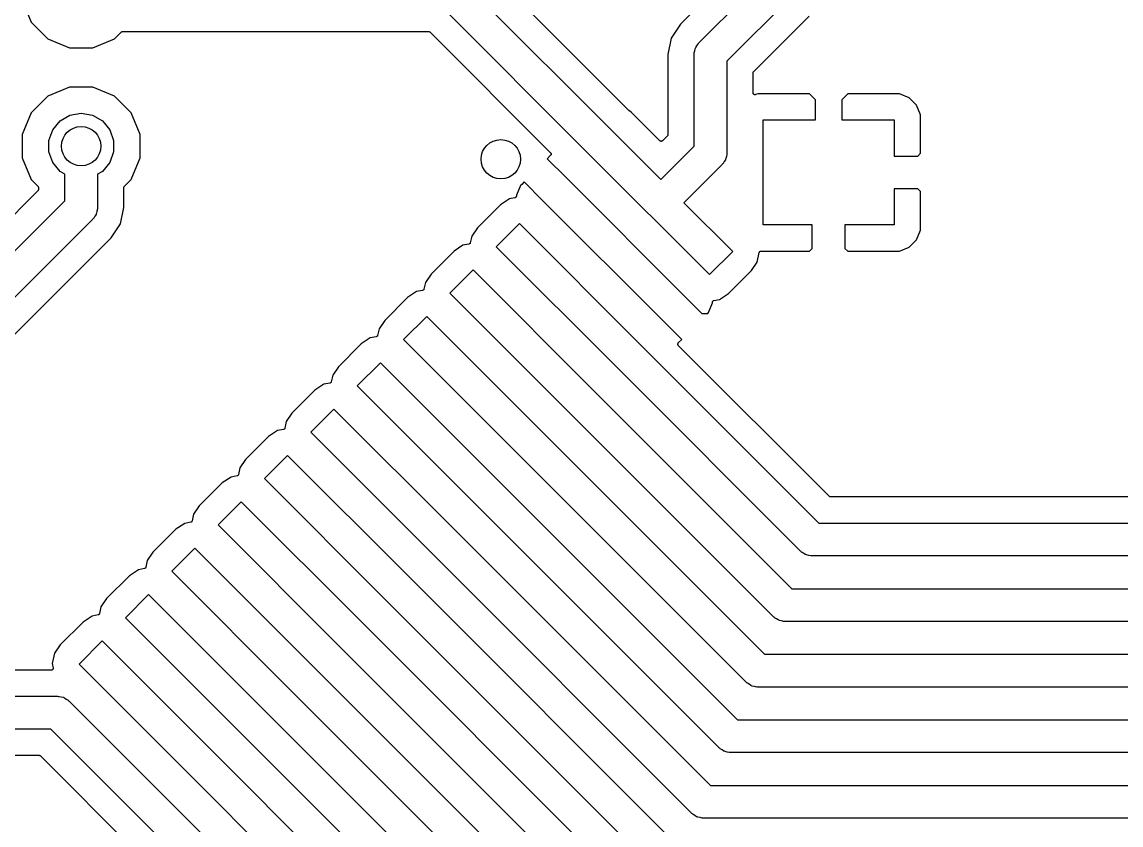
# Model space of a CAD drawing. Extents: x 0.3 to 75.7, y -92.7 to -2.
# Drawn here: x 24.15 to 32.53, y -77.38 to -71.25 of the extents above; entities that cross this region are included whole.
import ezdxf

# ---------------------------------------------------------------- set-up
doc = ezdxf.new("R2010")
doc.units = 0
doc.header["$MEASUREMENT"] = 0
doc.layers.add('BLACK', color=7, linetype='CONTINUOUS')

msp = doc.modelspace()

# ---------------------------------------------------------------- linework, layer by layer
at = {"layer": 'Black'}
for p, q in [((28.775, -71.9263), (27.6198, -70.7711)), ((29.592, -70.8484), (29.1711, -71.2693)), ((27.4775, -70.9116), (28.6492, -72.0834)), ((29.3116, -71.4116), (29.8, -70.9232)), ((30.0768, -71), (29.525, -71.5518)), ((24.1499, -71.0891), (24.2183, -71.2546)), ((28.4725, -72.2601), (27.3373, -71.125)), ((29.7288, -71.6308), (30.1516, -71.208)), ((24.2183, -71.2546), (24.3448, -71.3813)), ((24.9084, -71.328), (24.9099, -71.3272)), ((24.9099, -71.3272), (24.9113, -71.3262)), ((24.9113, -71.3262), (24.9118, -71.3261)), ((24.9118, -71.3261), (24.9123, -71.3258)), ((24.9123, -71.3258), (24.914, -71.3255)), ((24.914, -71.3255), (24.9156, -71.325)), ((24.9156, -71.325), (24.9162, -71.3251)), ((24.9162, -71.3251), (24.9168, -71.325)), ((24.9168, -71.325), (27.2491, -71.325)), ((27.2491, -71.325), (27.2496, -71.3251)), ((27.2496, -71.3251), (27.2502, -71.325)), ((27.2502, -71.325), (27.2519, -71.3255)), ((27.2519, -71.3255), (27.2535, -71.3258)), ((27.2535, -71.3258), (27.254, -71.3261)), ((27.254, -71.3261), (27.2546, -71.3262)), ((27.2546, -71.3262), (27.256, -71.3272)), ((27.256, -71.3272), (27.2574, -71.328)), ((29.1711, -71.2693), (29.1, -71.3757)), ((24.3448, -71.3813), (24.5101, -71.4499)), ((24.6891, -71.4501), (24.8546, -71.3817)), ((24.8546, -71.3817), (24.9076, -71.3288)), ((24.9076, -71.3288), (24.908, -71.3285)), ((24.908, -71.3285), (24.9084, -71.328)), ((27.2574, -71.328), (27.2578, -71.3285)), ((27.2578, -71.3285), (27.2583, -71.3288)), ((27.2583, -71.3288), (28.1804, -72.2509)), ((29.1, -71.3757), (29.075, -71.5013)), ((24.5101, -71.4499), (24.6891, -71.4501)), ((29.275, -71.5), (29.276, -71.4946)), ((29.2755, -71.4891), (29.2797, -71.4733)), ((29.276, -71.4946), (29.2755, -71.4891)), ((29.2797, -71.4733), (29.2825, -71.4572)), ((29.2825, -71.4572), (29.2853, -71.4525)), ((29.2853, -71.4525), (29.2867, -71.4472)), ((29.2867, -71.4472), (29.2961, -71.4338)), ((29.2961, -71.4338), (29.3042, -71.4197)), ((29.3042, -71.4197), (29.3085, -71.4161)), ((29.3085, -71.4161), (29.3116, -71.4116)), ((29.075, -71.5013), (29.075, -72.1118)), ((29.275, -72.2001), (29.275, -71.5)), ((29.525, -71.5518), (29.525, -72.2518)), ((29.725, -71.6389), (29.7255, -71.6372)), ((29.7251, -71.6394), (29.725, -71.6389)), ((29.725, -71.64), (29.7251, -71.6394)), ((29.725, -71.7951), (29.725, -71.64)), ((29.7255, -71.6372), (29.7258, -71.6356)), ((29.7258, -71.6356), (29.7261, -71.6351)), ((29.7261, -71.6351), (29.7262, -71.6345)), ((29.7262, -71.6345), (29.7272, -71.6331)), ((29.7272, -71.6331), (29.728, -71.6316)), ((29.728, -71.6316), (29.7285, -71.6313)), ((29.7285, -71.6313), (29.7288, -71.6308)), ((24.3454, -71.8183), (24.2187, -71.9448)), ((24.5109, -71.7499), (24.3454, -71.8183)), ((24.6899, -71.7501), (24.5109, -71.7499)), ((24.8552, -71.8187), (24.6899, -71.7501)), ((24.9817, -71.9454), (24.8552, -71.8187)), ((29.7252, -71.7965), (29.725, -71.7951)), ((29.7253, -71.7979), (29.7252, -71.7965)), ((29.7256, -71.7987), (29.7253, -71.7979)), ((29.7258, -71.7996), (29.7256, -71.7987)), ((29.7265, -71.8008), (29.7258, -71.7996)), ((29.727, -71.8021), (29.7265, -71.8008)), ((29.7276, -71.8027), (29.727, -71.8021)), ((29.728, -71.8035), (29.7276, -71.8027)), ((29.7291, -71.8044), (29.728, -71.8035)), ((29.7301, -71.8054), (29.7291, -71.8044)), ((29.7308, -71.8058), (29.7301, -71.8054)), ((29.7315, -71.8064), (29.7308, -71.8058)), ((29.7328, -71.8069), (29.7315, -71.8064)), ((29.7341, -71.8075), (29.7328, -71.8069)), ((29.7349, -71.8076), (29.7341, -71.8075)), ((29.7357, -71.8079), (29.7349, -71.8076)), ((29.7372, -71.8079), (29.7357, -71.8079)), ((29.7386, -71.8081), (29.7372, -71.8079)), ((29.7394, -71.8079), (29.7386, -71.8081)), ((29.7403, -71.8079), (29.7394, -71.8079)), ((29.7416, -71.8074), (29.7403, -71.8079)), ((29.743, -71.8071), (29.7416, -71.8074)), ((29.7602, -71.8), (29.743, -71.8071)), ((30.1544, -71.8), (29.7602, -71.8)), ((30.2, -71.8456), (30.1544, -71.8)), ((30.4456, -71.8), (30.4, -71.8456)), ((30.8398, -71.8), (30.4456, -71.8)), ((30.9133, -71.8304), (30.8398, -71.8)), ((30.2, -72), (30.2, -71.8456)), ((30.4, -71.8456), (30.4, -72)), ((30.9696, -71.8867), (30.9133, -71.8304)), ((31, -71.9602), (30.9696, -71.8867)), ((24.2187, -71.9448), (24.1501, -72.1101)), ((24.4387, -72.0078), (24.5142, -71.9642)), ((24.5142, -71.9642), (24.6, -71.949)), ((24.6, -71.949), (24.6858, -71.9642)), ((24.6858, -71.9642), (24.7613, -72.0078)), ((25.0501, -72.1109), (24.9817, -71.9454)), ((28.776, -71.927), (28.775, -71.9263)), ((28.7768, -71.9278), (28.776, -71.927)), ((28.7945, -71.9399), (28.7768, -71.9278)), ((29.0142, -72.1596), (28.7945, -71.9399)), ((31, -72.2544), (31, -71.9602)), ((24.3529, -72.1564), (24.3827, -72.0745)), ((24.3827, -72.0745), (24.4387, -72.0078)), ((24.7613, -72.0078), (24.8173, -72.0745)), ((24.8173, -72.0745), (24.8471, -72.1564)), ((29.8, -72.8), (29.8, -72)), ((29.8, -72), (30.2, -72)), ((30.4, -72), (30.8, -72)), ((30.8, -72), (30.8, -72.275)), ((24.1501, -72.1101), (24.1499, -72.2891)), ((24.3529, -72.2436), (24.3529, -72.1564)), ((24.8471, -72.1564), (24.8471, -72.2436)), ((25.0499, -72.2899), (25.0501, -72.1109)), ((28.6492, -72.0834), (28.6492, -72.0834)), ((28.6492, -72.0834), (29.0205, -72.4546)), ((29.0151, -72.1603), (29.0142, -72.1596)), ((29.016, -72.1611), (29.0151, -72.1603)), ((29.017, -72.1615), (29.016, -72.1611)), ((29.0179, -72.1622), (29.017, -72.1615)), ((29.019, -72.1625), (29.0179, -72.1622)), ((29.02, -72.163), (29.019, -72.1625)), ((29.0212, -72.1631), (29.02, -72.163)), ((29.0223, -72.1634), (29.0212, -72.1631)), ((29.0234, -72.1633), (29.0223, -72.1634)), ((29.0245, -72.1634), (29.0234, -72.1633)), ((29.0256, -72.1631), (29.0245, -72.1634)), ((29.0268, -72.163), (29.0256, -72.1631)), ((29.0278, -72.1625), (29.0268, -72.163)), ((29.0289, -72.1622), (29.0278, -72.1625)), ((29.0298, -72.1615), (29.0289, -72.1622)), ((29.0309, -72.1611), (29.0298, -72.1615)), ((29.0317, -72.1603), (29.0309, -72.1611)), ((29.0326, -72.1596), (29.0317, -72.1603)), ((29.0712, -72.121), (29.0326, -72.1596)), ((29.0715, -72.1205), (29.0712, -72.121)), ((29.072, -72.1202), (29.0715, -72.1205)), ((29.0728, -72.1187), (29.072, -72.1202)), ((29.0738, -72.1173), (29.0728, -72.1187)), ((29.0739, -72.1168), (29.0738, -72.1173)), ((29.0742, -72.1163), (29.0739, -72.1168)), ((29.0745, -72.1146), (29.0742, -72.1163)), ((29.075, -72.113), (29.0745, -72.1146)), ((29.075, -72.1118), (29.0749, -72.1124)), ((29.0749, -72.1124), (29.075, -72.113)), ((24.3827, -72.3255), (24.3529, -72.2436)), ((24.8471, -72.2436), (24.8173, -72.3255)), ((29.0205, -72.4546), (29.275, -72.2001)), ((24.1499, -72.2891), (24.2183, -72.4546)), ((24.4387, -72.3922), (24.3827, -72.3255)), ((24.8173, -72.3255), (24.7613, -72.3922)), ((24.9813, -72.4552), (25.0499, -72.2899)), ((28.1804, -72.2693), (28.1543, -72.2955)), ((28.1543, -72.2955), (28.2957, -72.4369)), ((28.1804, -72.2509), (28.1811, -72.2519)), ((28.1811, -72.2684), (28.1804, -72.2693)), ((28.1811, -72.2519), (28.1819, -72.2527)), ((28.1819, -72.2676), (28.1811, -72.2684)), ((28.1819, -72.2527), (28.1824, -72.2537)), ((28.1824, -72.2666), (28.1819, -72.2676)), ((28.1824, -72.2537), (28.183, -72.2546)), ((28.183, -72.2656), (28.1824, -72.2666)), ((28.183, -72.2546), (28.1833, -72.2557)), ((28.1833, -72.2645), (28.183, -72.2656)), ((28.1833, -72.2557), (28.1838, -72.2568)), ((28.1838, -72.2635), (28.1833, -72.2645)), ((28.1838, -72.2568), (28.1839, -72.2579)), ((28.1839, -72.2624), (28.1838, -72.2635)), ((28.1839, -72.2579), (28.1842, -72.259)), ((28.1842, -72.2613), (28.1839, -72.2624)), ((28.1842, -72.259), (28.1841, -72.2601)), ((28.1841, -72.2601), (28.1842, -72.2613)), ((29.3917, -73.1794), (28.4724, -72.2601)), ((28.4724, -72.2601), (28.4725, -72.2601)), ((29.4958, -72.3322), (29.4915, -72.3357)), ((29.5039, -72.318), (29.4958, -72.3322)), ((29.5133, -72.3047), (29.5039, -72.318)), ((29.5147, -72.2993), (29.5133, -72.3047)), ((29.5175, -72.2946), (29.5147, -72.2993)), ((29.5203, -72.2785), (29.5175, -72.2946)), ((29.5245, -72.2627), (29.5203, -72.2785)), ((29.525, -72.2518), (29.524, -72.2572)), ((29.524, -72.2572), (29.5245, -72.2627)), ((30.8, -72.275), (30.9794, -72.275)), ((30.9794, -72.275), (31, -72.2544)), ((24.475, -72.4132), (24.4387, -72.3922)), ((24.475, -72.616), (24.475, -72.4132)), ((24.7613, -72.3922), (24.725, -72.4132)), ((24.725, -72.4132), (24.725, -72.6678)), ((29.4884, -72.3402), (29.1972, -72.6314)), ((29.4915, -72.3357), (29.4884, -72.3402)), ((24.2183, -72.4546), (24.2712, -72.5076)), ((24.9288, -72.5076), (24.9813, -72.4552)), ((27.9493, -72.5004), (27.9189, -72.5739)), ((27.9523, -72.4974), (27.9493, -72.5004)), ((27.9613, -72.4922), (27.9523, -72.4974)), ((27.9778, -72.4726), (27.9613, -72.4922)), ((28.1189, -72.6137), (27.9778, -72.4726)), ((28.2957, -72.4369), (29.2149, -73.3562)), ((24.2712, -72.537), (22.1884, -74.6198)), ((24.2712, -72.5076), (24.2715, -72.508)), ((24.2715, -72.5365), (24.2712, -72.537)), ((24.2715, -72.508), (24.272, -72.5084)), ((24.272, -72.5361), (24.2715, -72.5365)), ((24.272, -72.5084), (24.2728, -72.5099)), ((24.2728, -72.5346), (24.272, -72.5361)), ((24.2728, -72.5099), (24.2738, -72.5113)), ((24.2738, -72.5333), (24.2728, -72.5346)), ((24.2738, -72.5113), (24.2739, -72.5118)), ((24.2739, -72.5327), (24.2738, -72.5333)), ((24.2739, -72.5118), (24.2742, -72.5123)), ((24.2742, -72.5322), (24.2739, -72.5327)), ((24.2742, -72.5123), (24.2745, -72.514)), ((24.2745, -72.5305), (24.2742, -72.5322)), ((24.2745, -72.514), (24.275, -72.5156)), ((24.275, -72.5289), (24.2745, -72.5305)), ((24.275, -72.5156), (24.2749, -72.5162)), ((24.2749, -72.5162), (24.275, -72.5168)), ((24.275, -72.5278), (24.2749, -72.5283)), ((24.2749, -72.5283), (24.275, -72.5289)), ((24.275, -72.5168), (24.275, -72.5278)), ((24.925, -72.5157), (24.9255, -72.514)), ((24.9251, -72.5162), (24.925, -72.5157)), ((24.925, -72.5168), (24.9251, -72.5162)), ((24.925, -72.6665), (24.925, -72.5168)), ((24.9255, -72.514), (24.9258, -72.5124)), ((24.9258, -72.5124), (24.9261, -72.5119)), ((24.9261, -72.5119), (24.9262, -72.5113)), ((24.9262, -72.5113), (24.9272, -72.5099)), ((24.9272, -72.5099), (24.928, -72.5084)), ((24.928, -72.5084), (24.9285, -72.5081)), ((24.9285, -72.5081), (24.9288, -72.5076)), ((27.9185, -72.5829), (27.9182, -72.585)), ((27.9189, -72.5807), (27.9185, -72.5829)), ((27.9189, -72.5739), (27.9189, -72.5807)), ((30.8, -72.525), (30.8, -72.8)), ((30.9794, -72.525), (30.8, -72.525)), ((31, -72.5456), (30.9794, -72.525)), ((31, -72.8398), (31, -72.5456)), ((22.1792, -74.9118), (24.475, -72.616)), ((24.725, -72.6678), (24.724, -72.6732)), ((24.9, -72.792), (24.925, -72.6665)), ((27.7968, -72.647), (27.6218, -72.822)), ((27.8654, -72.6015), (27.7968, -72.647)), ((27.9083, -72.5935), (27.8654, -72.6015)), ((27.9103, -72.5927), (27.9083, -72.5935)), ((27.9124, -72.592), (27.9103, -72.5927)), ((27.9125, -72.5919), (27.9124, -72.592)), ((27.9142, -72.5905), (27.9125, -72.5919)), ((27.9125, -72.5919), (27.9125, -72.5919)), ((27.9159, -72.5891), (27.9142, -72.5905)), ((27.916, -72.5889), (27.9159, -72.589)), ((27.9159, -72.589), (27.9159, -72.5891)), ((27.917, -72.5871), (27.916, -72.5889)), ((27.9181, -72.5851), (27.917, -72.5871)), ((27.9182, -72.585), (27.9181, -72.5851)), ((27.9181, -72.5851), (27.9181, -72.5851)), ((29.0381, -73.5329), (28.1189, -72.6137)), ((29.1972, -72.6314), (29.5685, -73.0026)), ((24.6915, -72.7517), (24.6884, -72.7562)), ((24.6958, -72.7481), (24.6915, -72.7517)), ((24.7039, -72.734), (24.6958, -72.7481)), ((24.7133, -72.7206), (24.7039, -72.734)), ((24.7147, -72.7153), (24.7133, -72.7206)), ((24.7175, -72.7105), (24.7147, -72.7153)), ((24.7203, -72.6944), (24.7175, -72.7105)), ((24.7245, -72.6787), (24.7203, -72.6944)), ((24.724, -72.6732), (24.7245, -72.6787)), ((24.6884, -72.7562), (22.356, -75.0886)), ((24.8289, -72.8985), (24.9, -72.792)), ((27.6218, -72.822), (27.5786, -72.8852)), ((27.7653, -72.9672), (27.9421, -72.7905)), ((27.9421, -72.7905), (28.8614, -73.7097)), ((30.175, -72.8), (29.8, -72.8)), ((30.175, -72.9794), (30.175, -72.8)), ((30.8, -72.8), (30.425, -72.8)), ((30.425, -72.8), (30.425, -72.9794)), ((22.646, -75.0813), (24.8289, -72.8985)), ((27.5786, -72.8852), (27.5675, -72.9365)), ((30.9133, -72.9696), (30.9696, -72.9133)), ((30.9696, -72.9133), (31, -72.8398)), ((27.4433, -73.0006), (27.2683, -73.1756)), ((27.5118, -72.9551), (27.4433, -73.0006)), ((27.5572, -72.9466), (27.5118, -72.9551)), ((27.558, -72.9463), (27.5572, -72.9466)), ((27.5588, -72.9462), (27.558, -72.9463)), ((27.5601, -72.9455), (27.5588, -72.9462)), ((27.5614, -72.945), (27.5601, -72.9455)), ((27.562, -72.9444), (27.5614, -72.945)), ((27.5628, -72.9441), (27.562, -72.9444)), ((27.5637, -72.943), (27.5628, -72.9441)), ((27.5649, -72.942), (27.5637, -72.943)), ((27.5653, -72.9413), (27.5649, -72.942)), ((27.5658, -72.9407), (27.5653, -72.9413)), ((27.5663, -72.9394), (27.5658, -72.9407)), ((27.5671, -72.9381), (27.5663, -72.9394)), ((27.5672, -72.9373), (27.5671, -72.9381)), ((27.5675, -72.9365), (27.5672, -72.9373)), ((28.6846, -73.8865), (27.7653, -72.9672)), ((29.5685, -73.0026), (29.3917, -73.1794)), ((29.7744, -73.0046), (29.7757, -73.003)), ((29.7757, -73.003), (29.7759, -73.0029)), ((29.7759, -73.0029), (29.7761, -73.0027)), ((29.7761, -73.0027), (29.7778, -73.0018)), ((29.7778, -73.0018), (29.7796, -73.0008)), ((29.7796, -73.0008), (29.7798, -73.0007)), ((29.7798, -73.0007), (29.78, -73.0006)), ((29.78, -73.0006), (29.782, -73.0003)), ((29.782, -73.0003), (29.784, -73)), ((29.784, -73), (30.1544, -73)), ((30.1544, -73), (30.175, -72.9794)), ((30.425, -72.9794), (30.4456, -73)), ((30.4456, -73), (30.8398, -73)), ((30.8398, -73), (30.9133, -72.9696)), ((29.712, -73.1478), (29.7552, -73.0846)), ((29.7552, -73.0846), (29.7713, -73.0102)), ((29.7713, -73.0102), (29.7721, -73.0084)), ((29.7721, -73.0084), (29.7728, -73.0065)), ((29.7728, -73.0065), (29.7729, -73.0063)), ((29.7729, -73.0063), (29.773, -73.0061)), ((29.773, -73.0061), (29.7744, -73.0046)), ((27.4118, -73.3208), (27.5886, -73.144)), ((27.5886, -73.144), (28.5078, -74.0633)), ((29.537, -73.3228), (29.712, -73.1478)), ((27.2251, -73.2388), (27.214, -73.2901)), ((27.2683, -73.1756), (27.2251, -73.2388)), ((27.1583, -73.3087), (27.0897, -73.3541)), ((27.2036, -73.3001), (27.1583, -73.3087)), ((27.2044, -73.2998), (27.2036, -73.3001)), ((27.2052, -73.2997), (27.2044, -73.2998)), ((27.2065, -73.299), (27.2052, -73.2997)), ((27.2079, -73.2985), (27.2065, -73.299)), ((27.2085, -73.298), (27.2079, -73.2985)), ((27.2092, -73.2976), (27.2085, -73.298)), ((27.2102, -73.2965), (27.2092, -73.2976)), ((27.2113, -73.2956), (27.2102, -73.2965)), ((27.2117, -73.2949), (27.2113, -73.2956)), ((27.2122, -73.2943), (27.2117, -73.2949)), ((27.2128, -73.2929), (27.2122, -73.2943)), ((27.2135, -73.2916), (27.2128, -73.2929)), ((27.2136, -73.2909), (27.2135, -73.2916)), ((27.214, -73.2901), (27.2136, -73.2909)), ((28.331, -74.24), (27.4118, -73.3208)), ((29.4684, -73.3683), (29.537, -73.3228)), ((27.0897, -73.3541), (26.9147, -73.5291)), ((29.2149, -73.3562), (29.2149, -73.3562)), ((29.2149, -73.3562), (29.3338, -73.475)), ((29.3845, -73.4694), (29.4149, -73.3959)), ((29.4149, -73.3892), (29.4153, -73.387)), ((29.4149, -73.3959), (29.4149, -73.3892)), ((29.4153, -73.387), (29.4156, -73.3848)), ((29.4156, -73.3848), (29.4157, -73.3848)), ((29.4157, -73.3847), (29.4168, -73.3828)), ((29.4157, -73.3848), (29.4157, -73.3847)), ((29.4168, -73.3828), (29.4179, -73.3809)), ((29.4179, -73.3809), (29.418, -73.3808)), ((29.4179, -73.3809), (29.4179, -73.3809)), ((29.418, -73.3808), (29.4196, -73.3794)), ((29.4196, -73.3794), (29.4213, -73.378)), ((29.4213, -73.378), (29.4214, -73.3779)), ((29.4214, -73.3779), (29.4235, -73.3771)), ((29.4214, -73.3779), (29.4214, -73.3779)), ((29.4235, -73.3771), (29.4255, -73.3764)), ((29.4255, -73.3764), (29.4684, -73.3683)), ((27.0582, -73.6744), (27.235, -73.4976)), ((27.235, -73.4976), (28.1543, -74.4168)), ((29.3338, -73.475), (29.3789, -73.475)), ((29.3789, -73.475), (29.3845, -73.4694)), ((26.9147, -73.5291), (26.8715, -73.5923)), ((29.1796, -73.6744), (29.0381, -73.5329)), ((29.0381, -73.5329), (29.0381, -73.5329)), ((26.8047, -73.6622), (26.7362, -73.7077)), ((26.8501, -73.6537), (26.8047, -73.6622)), ((26.8509, -73.6534), (26.8501, -73.6537)), ((26.8517, -73.6533), (26.8509, -73.6534)), ((26.8529, -73.6526), (26.8517, -73.6533)), ((26.8543, -73.6521), (26.8529, -73.6526)), ((26.8549, -73.6516), (26.8543, -73.6521)), ((26.8557, -73.6512), (26.8549, -73.6516)), ((26.8566, -73.6501), (26.8557, -73.6512)), ((26.8577, -73.6491), (26.8566, -73.6501)), ((26.8581, -73.6484), (26.8577, -73.6491)), ((26.8587, -73.6478), (26.8581, -73.6484)), ((26.8592, -73.6465), (26.8587, -73.6478)), ((26.86, -73.6452), (26.8592, -73.6465)), ((26.8601, -73.6444), (26.86, -73.6452)), ((26.8604, -73.6437), (26.8601, -73.6444)), ((26.8715, -73.5923), (26.8604, -73.6437)), ((26.7362, -73.7077), (26.5612, -73.8827)), ((27.9775, -74.5936), (27.0582, -73.6744)), ((28.8614, -73.7097), (30.2266, -75.075)), ((29.1496, -73.7086), (29.1499, -73.7075)), ((29.1497, -73.7097), (29.1496, -73.7086)), ((29.1496, -73.7108), (29.1497, -73.7097)), ((29.1499, -73.7119), (29.1496, -73.7108)), ((29.1499, -73.7075), (29.15, -73.7063)), ((29.15, -73.7131), (29.1499, -73.7119)), ((29.15, -73.7063), (29.1505, -73.7053)), ((29.1505, -73.7141), (29.15, -73.7131)), ((29.1505, -73.7053), (29.1508, -73.7042)), ((29.1508, -73.7152), (29.1505, -73.7141)), ((29.1508, -73.7042), (29.1515, -73.7033)), ((29.1515, -73.7161), (29.1508, -73.7152)), ((29.1515, -73.7033), (29.1519, -73.7023)), ((29.1519, -73.7172), (29.1515, -73.7161)), ((29.1519, -73.7023), (29.1527, -73.7014)), ((29.1527, -73.718), (29.1519, -73.7172)), ((29.1527, -73.7014), (29.1534, -73.7005)), ((29.1534, -73.7189), (29.1527, -73.718)), ((29.1534, -73.7005), (29.1796, -73.6744)), ((30.3057, -74.8712), (29.1534, -73.7189)), ((26.5612, -73.8827), (26.518, -73.9459)), ((26.7047, -74.0279), (26.8815, -73.8511)), ((26.8815, -73.8511), (27.8007, -74.7704)), ((30.0865, -75.2884), (28.6846, -73.8865)), ((26.4965, -74.0072), (26.4512, -74.0158)), ((26.4973, -74.0069), (26.4965, -74.0072)), ((26.4981, -74.0068), (26.4973, -74.0069)), ((26.4994, -74.0061), (26.4981, -74.0068)), ((26.5008, -74.0056), (26.4994, -74.0061)), ((26.5014, -74.0051), (26.5008, -74.0056)), ((26.5021, -74.0047), (26.5014, -74.0051)), ((26.5031, -74.0036), (26.5021, -74.0047)), ((26.5042, -74.0027), (26.5031, -74.0036)), ((26.5046, -74.002), (26.5042, -74.0027)), ((26.5051, -74.0014), (26.5046, -74.002)), ((26.5057, -74), (26.5051, -74.0014)), ((26.5064, -73.9988), (26.5057, -74)), ((26.5065, -73.998), (26.5064, -73.9988)), ((26.5068, -73.9972), (26.5065, -73.998)), ((26.518, -73.9459), (26.5068, -73.9972)), ((26.3826, -74.0612), (26.2076, -74.2362)), ((26.4512, -74.0158), (26.3826, -74.0612)), ((27.6239, -74.9471), (26.7047, -74.0279)), ((28.5078, -74.0633), (28.5078, -74.0633)), ((28.5078, -74.0633), (30.0195, -75.575)), ((26.2076, -74.2362), (26.1644, -74.2995)), ((26.3511, -74.3815), (26.5279, -74.2047)), ((26.5279, -74.2047), (27.4471, -75.1239)), ((29.8794, -75.7884), (28.331, -74.24)), ((28.331, -74.24), (28.331, -74.24)), ((26.1644, -74.2995), (26.1533, -74.3508)), ((26.0291, -74.4148), (25.8541, -74.5898)), ((26.0976, -74.3693), (26.0291, -74.4148)), ((26.143, -74.3608), (26.0976, -74.3693)), ((26.1437, -74.3605), (26.143, -74.3608)), ((26.1446, -74.3604), (26.1437, -74.3605)), ((26.1458, -74.3597), (26.1446, -74.3604)), ((26.1472, -74.3592), (26.1458, -74.3597)), ((26.1478, -74.3587), (26.1472, -74.3592)), ((26.1485, -74.3583), (26.1478, -74.3587)), ((26.1495, -74.3572), (26.1485, -74.3583)), ((26.1506, -74.3562), (26.1495, -74.3572)), ((26.151, -74.3555), (26.1506, -74.3562)), ((26.1516, -74.3549), (26.151, -74.3555)), ((26.1521, -74.3536), (26.1516, -74.3549)), ((26.1529, -74.3523), (26.1521, -74.3536)), ((26.153, -74.3515), (26.1529, -74.3523)), ((26.1533, -74.3508), (26.153, -74.3515)), ((27.2704, -75.3007), (26.3511, -74.3815)), ((28.1543, -74.4168), (29.8124, -76.075)), ((25.8541, -74.5898), (25.8109, -74.653)), ((25.9976, -74.735), (26.1744, -74.5582)), ((26.1744, -74.5582), (27.0936, -75.4775)), ((29.6723, -76.2884), (27.9775, -74.5936)), ((25.8109, -74.653), (25.7997, -74.7043)), ((25.7441, -74.7229), (25.6755, -74.7683)), ((25.7894, -74.7143), (25.7441, -74.7229)), ((25.7902, -74.714), (25.7894, -74.7143)), ((25.791, -74.7139), (25.7902, -74.714)), ((25.7923, -74.7133), (25.791, -74.7139)), ((25.7937, -74.7127), (25.7923, -74.7133)), ((25.7943, -74.7122), (25.7937, -74.7127)), ((25.795, -74.7118), (25.7943, -74.7122)), ((25.796, -74.7108), (25.795, -74.7118)), ((25.7971, -74.7098), (25.796, -74.7108)), ((25.7975, -74.7091), (25.7971, -74.7098)), ((25.798, -74.7085), (25.7975, -74.7091)), ((25.7986, -74.7071), (25.798, -74.7085)), ((25.7993, -74.7059), (25.7986, -74.7071)), ((25.7994, -74.7051), (25.7993, -74.7059)), ((25.7997, -74.7043), (25.7994, -74.7051)), ((26.9168, -75.6543), (25.9976, -74.735)), ((25.6755, -74.7683), (25.5005, -74.9433)), ((27.8007, -74.7704), (29.6053, -76.575)), ((25.644, -75.0886), (25.8208, -74.9118)), ((25.8208, -74.9118), (26.74, -75.831)), ((30.3062, -74.8715), (30.3057, -74.8712)), ((30.3065, -74.872), (30.3062, -74.8715)), ((30.308, -74.8728), (30.3065, -74.872)), ((30.3094, -74.8738), (30.308, -74.8728)), ((30.3099, -74.8739), (30.3094, -74.8738)), ((30.3104, -74.8742), (30.3099, -74.8739)), ((30.3121, -74.8745), (30.3104, -74.8742)), ((30.3137, -74.875), (30.3121, -74.8745)), ((30.3143, -74.8749), (30.3137, -74.875)), ((30.3149, -74.875), (30.3143, -74.8749)), ((33.36, -74.875), (30.3149, -74.875)), ((25.4573, -75.0066), (25.4462, -75.0579)), ((25.5005, -74.9433), (25.4573, -75.0066)), ((29.4652, -76.7884), (27.6239, -74.9471)), ((25.3905, -75.0764), (25.322, -75.1219)), ((25.4359, -75.0679), (25.3905, -75.0764)), ((25.4366, -75.0676), (25.4359, -75.0679)), ((25.4374, -75.0675), (25.4366, -75.0676)), ((25.4387, -75.0668), (25.4374, -75.0675)), ((25.4401, -75.0663), (25.4387, -75.0668)), ((25.4407, -75.0658), (25.4401, -75.0663)), ((25.4414, -75.0654), (25.4407, -75.0658)), ((25.4424, -75.0643), (25.4414, -75.0654)), ((25.4435, -75.0634), (25.4424, -75.0643)), ((25.4439, -75.0626), (25.4435, -75.0634)), ((25.4445, -75.062), (25.4439, -75.0626)), ((25.445, -75.0607), (25.4445, -75.062)), ((25.4457, -75.0594), (25.445, -75.0607)), ((25.4459, -75.0586), (25.4457, -75.0594)), ((25.4462, -75.0579), (25.4459, -75.0586)), ((26.5633, -76.0078), (25.644, -75.0886)), ((30.2266, -75.075), (33.4482, -75.075)), ((25.322, -75.1219), (25.147, -75.2969)), ((27.4471, -75.1239), (29.3982, -77.075)), ((25.2905, -75.4421), (25.4672, -75.2653)), ((25.4672, -75.2653), (26.3865, -76.1846)), ((25.147, -75.2969), (25.1038, -75.3601)), ((29.2581, -77.2884), (27.2704, -75.3007)), ((30.091, -75.2915), (30.0865, -75.2884)), ((30.0945, -75.2958), (30.091, -75.2915)), ((30.1087, -75.3039), (30.0945, -75.2958)), ((30.122, -75.3133), (30.1087, -75.3039)), ((30.1274, -75.3147), (30.122, -75.3133)), ((30.1321, -75.3175), (30.1274, -75.3147)), ((30.1482, -75.3203), (30.1321, -75.3175)), ((30.164, -75.3245), (30.1482, -75.3203)), ((30.1695, -75.324), (30.164, -75.3245)), ((30.1749, -75.325), (30.1695, -75.324)), ((33.5, -75.325), (30.1749, -75.325)), ((25.037, -75.43), (24.9684, -75.4754)), ((25.0823, -75.4214), (25.037, -75.43)), ((25.0831, -75.4212), (25.0823, -75.4214)), ((25.0839, -75.421), (25.0831, -75.4212)), ((25.0852, -75.4204), (25.0839, -75.421)), ((25.0866, -75.4198), (25.0852, -75.4204)), ((25.0872, -75.4193), (25.0866, -75.4198)), ((25.0879, -75.4189), (25.0872, -75.4193)), ((25.0889, -75.4179), (25.0879, -75.4189)), ((25.09, -75.4169), (25.0889, -75.4179)), ((25.0904, -75.4162), (25.09, -75.4169)), ((25.0909, -75.4156), (25.0904, -75.4162)), ((25.0915, -75.4142), (25.0909, -75.4156)), ((25.0922, -75.413), (25.0915, -75.4142)), ((25.0923, -75.4122), (25.0922, -75.413)), ((25.0926, -75.4114), (25.0923, -75.4122)), ((25.1038, -75.3601), (25.0926, -75.4114)), ((24.9684, -75.4754), (24.7934, -75.6504)), ((26.2097, -76.3614), (25.2905, -75.4421)), ((27.0936, -75.4775), (27.0936, -75.4775)), ((27.0936, -75.4775), (32.3911, -80.775)), ((30.0195, -75.575), (33.6482, -75.575)), ((24.7934, -75.6504), (24.7502, -75.7137)), ((24.9369, -75.7957), (25.1137, -75.6189)), ((25.1137, -75.6189), (26.0329, -76.5381)), ((32.251, -80.9884), (26.9168, -75.6543)), ((26.9168, -75.6543), (26.9168, -75.6543)), ((24.7374, -75.7692), (24.7368, -75.7698)), ((24.7379, -75.7678), (24.7374, -75.7692)), ((24.7386, -75.7665), (24.7379, -75.7678)), ((24.7388, -75.7657), (24.7386, -75.7665)), ((24.7391, -75.765), (24.7388, -75.7657)), ((24.7502, -75.7137), (24.7391, -75.765)), ((24.6148, -75.829), (24.4399, -76.004)), ((24.6834, -75.7835), (24.6148, -75.829)), ((24.7288, -75.775), (24.6834, -75.7835)), ((24.7295, -75.7747), (24.7288, -75.775)), ((24.7303, -75.7746), (24.7295, -75.7747)), ((24.7316, -75.7739), (24.7303, -75.7746)), ((24.733, -75.7734), (24.7316, -75.7739)), ((24.7336, -75.7729), (24.733, -75.7734)), ((24.7343, -75.7725), (24.7336, -75.7729)), ((24.7353, -75.7714), (24.7343, -75.7725)), ((24.7364, -75.7705), (24.7353, -75.7714)), ((24.7368, -75.7698), (24.7364, -75.7705)), ((25.8562, -76.7149), (24.9369, -75.7957)), ((26.74, -75.831), (32.184, -81.275)), ((29.8839, -75.7915), (29.8794, -75.7884)), ((29.8874, -75.7958), (29.8839, -75.7915)), ((29.9016, -75.8039), (29.8874, -75.7958)), ((29.9149, -75.8133), (29.9016, -75.8039)), ((29.9203, -75.8147), (29.9149, -75.8133)), ((29.925, -75.8175), (29.9203, -75.8147)), ((29.9411, -75.8203), (29.925, -75.8175)), ((29.9569, -75.8245), (29.9411, -75.8203)), ((29.9623, -75.824), (29.9569, -75.8245)), ((29.9678, -75.825), (29.9623, -75.824)), ((33.7, -75.825), (29.9678, -75.825)), ((24.4399, -76.004), (24.3967, -76.0672)), ((24.5834, -76.1492), (24.7601, -75.9724)), ((24.7601, -75.9724), (25.6794, -76.8917)), ((32.0438, -81.4884), (26.5633, -76.0078)), ((24.3967, -76.0672), (24.3795, -76.1464)), ((29.8124, -76.075), (33.9482, -76.075)), ((24.3795, -76.1464), (24.3858, -76.1801)), ((24.3851, -76.1868), (24.3844, -76.1888)), ((24.3858, -76.1847), (24.3851, -76.1868)), ((24.3858, -76.1801), (24.3858, -76.1801)), ((24.3858, -76.1801), (24.3858, -76.1802)), ((24.3858, -76.1802), (24.3858, -76.1824)), ((24.3858, -76.1824), (24.3859, -76.1846)), ((24.3859, -76.1846), (24.3858, -76.1846)), ((24.3858, -76.1846), (24.3858, -76.1847)), ((25.5026, -77.0685), (24.5834, -76.1492)), ((26.3865, -76.1846), (31.9769, -81.775)), ((24.373, -76.1955), (23.6272, -76.1955)), ((24.3731, -76.1954), (24.373, -76.1955)), ((24.3732, -76.1955), (24.3731, -76.1954)), ((24.3754, -76.195), (24.3732, -76.1955)), ((24.3775, -76.1947), (24.3754, -76.195)), ((24.3776, -76.1946), (24.3775, -76.1946)), ((24.3775, -76.1946), (24.3775, -76.1947)), ((24.3795, -76.1935), (24.3776, -76.1946)), ((24.3814, -76.1924), (24.3795, -76.1935)), ((24.3815, -76.1923), (24.3814, -76.1924)), ((24.3814, -76.1924), (24.3814, -76.1924)), ((24.3829, -76.1906), (24.3815, -76.1923)), ((24.3843, -76.189), (24.3829, -76.1906)), ((24.3844, -76.1888), (24.3843, -76.1889)), ((24.3843, -76.1889), (24.3843, -76.189)), ((29.6768, -76.2915), (29.6723, -76.2884)), ((29.6803, -76.2958), (29.6768, -76.2915)), ((29.6945, -76.3039), (29.6803, -76.2958)), ((29.7078, -76.3133), (29.6945, -76.3039)), ((29.7131, -76.3147), (29.7078, -76.3133)), ((29.7179, -76.3175), (29.7131, -76.3147)), ((29.734, -76.3203), (29.7179, -76.3175)), ((29.7498, -76.3245), (29.734, -76.3203)), ((29.7552, -76.324), (29.7498, -76.3245)), ((29.7607, -76.325), (29.7552, -76.324)), ((34, -76.325), (29.7607, -76.325)), ((23.1704, -76.3955), (24.4205, -76.3955)), ((24.4205, -76.3955), (24.4259, -76.3964)), ((24.4259, -76.3964), (24.4314, -76.3959)), ((24.4314, -76.3959), (24.4471, -76.4002)), ((24.4471, -76.4002), (24.4632, -76.403)), ((24.4632, -76.403), (24.468, -76.4057)), ((24.468, -76.4057), (24.4733, -76.4072)), ((24.4733, -76.4072), (24.4867, -76.4165)), ((24.4867, -76.4165), (24.5008, -76.4247)), ((24.5008, -76.4247), (24.5043, -76.4289)), ((24.5043, -76.4289), (24.5088, -76.4321)), ((24.5088, -76.4321), (28.6884, -80.6116)), ((31.8367, -81.9884), (26.2097, -76.3614)), ((26.0329, -76.5381), (31.7698, -82.275)), ((29.6053, -76.575), (34.1482, -76.575)), ((24.3687, -76.6455), (22.9204, -76.6455)), ((28.475, -80.7518), (24.3687, -76.6455)), ((31.6296, -82.4884), (25.8562, -76.7149)), ((23.0145, -76.8455), (24.2805, -76.8455)), ((24.2805, -76.8455), (24.281, -76.8456)), ((24.281, -76.8456), (24.2816, -76.8455)), ((24.2816, -76.8455), (24.2832, -76.8459)), ((24.2832, -76.8459), (24.2849, -76.8462)), ((24.2849, -76.8462), (24.2854, -76.8465)), ((24.2854, -76.8465), (24.2859, -76.8467)), ((24.2859, -76.8467), (24.2873, -76.8476)), ((24.2873, -76.8476), (24.2888, -76.8485)), ((24.2888, -76.8485), (24.2892, -76.8489)), ((24.2892, -76.8489), (24.2896, -76.8493)), ((24.2896, -76.8493), (28.2712, -80.8308)), ((29.4697, -76.7915), (29.4652, -76.7884)), ((29.4732, -76.7958), (29.4697, -76.7915)), ((29.4873, -76.8039), (29.4732, -76.7958)), ((29.5007, -76.8133), (29.4873, -76.8039)), ((29.506, -76.8147), (29.5007, -76.8133)), ((29.5108, -76.8175), (29.506, -76.8147)), ((29.5269, -76.8203), (29.5108, -76.8175)), ((29.5427, -76.8245), (29.5269, -76.8203)), ((29.5481, -76.824), (29.5427, -76.8245)), ((29.5536, -76.825), (29.5481, -76.824)), ((34.2, -76.825), (29.5536, -76.825)), ((25.6794, -76.8917), (25.6794, -76.8917)), ((25.6794, -76.8917), (29.1884, -80.4007)), ((28.975, -80.5409), (25.5026, -77.0685)), ((25.5026, -77.0685), (25.5026, -77.0685)), ((29.3982, -77.075), (34.3482, -77.075)), ((29.2626, -77.2915), (29.2581, -77.2884)), ((29.2661, -77.2958), (29.2626, -77.2915)), ((29.2802, -77.3039), (29.2661, -77.2958)), ((29.2936, -77.3133), (29.2802, -77.3039)), ((29.2989, -77.3147), (29.2936, -77.3133)), ((29.3037, -77.3175), (29.2989, -77.3147)), ((29.3198, -77.3203), (29.3037, -77.3175)), ((29.3356, -77.3245), (29.3198, -77.3203)), ((29.341, -77.324), (29.3356, -77.3245)), ((29.3464, -77.325), (29.341, -77.324)), ((34.4, -77.325), (29.3464, -77.325))]:
    msp.add_line(p, q, dxfattribs=at)
for centre in [(24.6, -72.2), (27.8, -72.3)]:
    msp.add_circle(centre, 0.15, dxfattribs=at)

doc.saveas('drawing.dxf')
